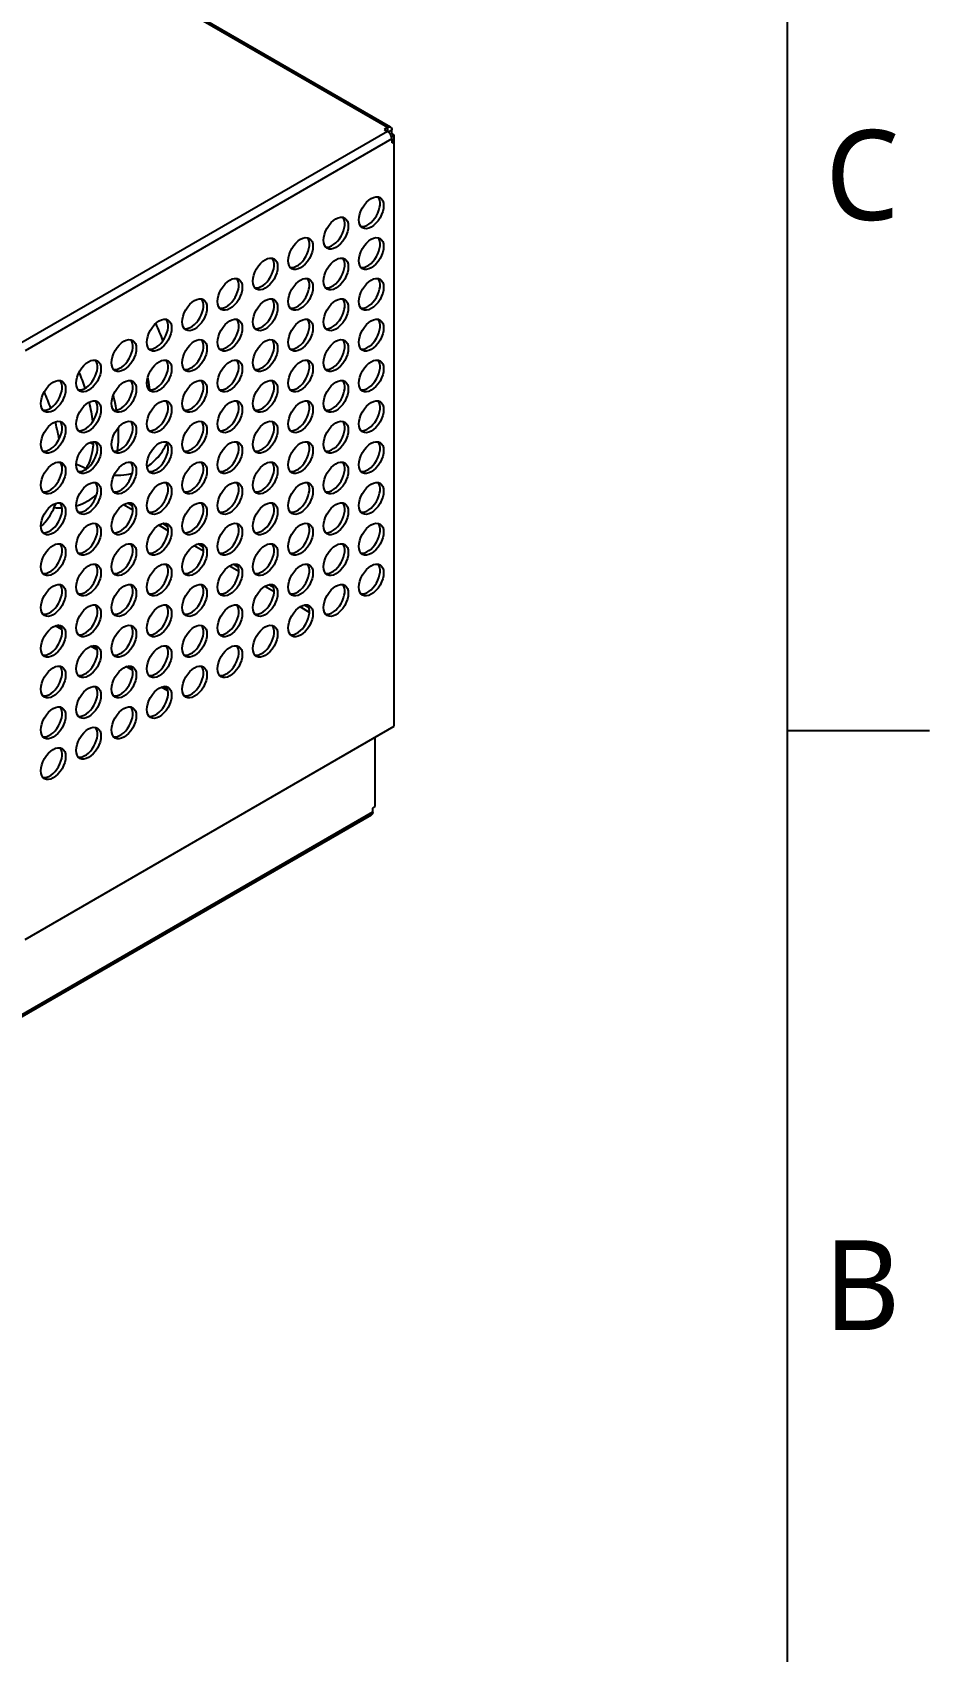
# Model space of a CAD drawing. Extents: x 1 to 420, y 0 to 296.
# Drawn here: x 360.1 to 420, y 87.1 to 195.1 of the extents above; entities that cross this region are included whole.
import ezdxf

# ---------------------------------------------------------------- set-up
doc = ezdxf.new("R2010")
doc.units = 0
doc.header["$LTSCALE"] = 12.7
for name, color, linetype in [('BORDER_FRAME', 7, 'CONTINUOUS'), ('BORDER_ZONES', 7, 'CONTINUOUS'), ('TANGENT_LINES', 7, 'CONTINUOUS'), ('VISIBLE', 7, 'CONTINUOUS')]:
    doc.layers.add(name, color=color, linetype=linetype)
doc.styles.add('ONSHAPE-STANDARD', font='NotoSans-Regular.ttf')

msp = doc.modelspace()

# ---------------------------------------------------------------- linework, layer by layer
at = {"layer": 'BORDER_FRAME'}
msp.add_line((410.5, 287), (410.5, 10), dxfattribs=at)
at = {"layer": 'BORDER_ZONES'}
msp.add_line((410.5, 148.5), (420, 148.5), dxfattribs=at)
at = {"layer": 'TANGENT_LINES'}
for p, q in [((383.8291, 188.715), (348.0948, 209.3463)), ((383.8291, 188.4521), (359.3623, 174.3262)), ((384.1191, 187.95), (359.6522, 173.824)), ((383.8291, 188.715), (383.8291, 188.4521)), ((383.8858, 188.4129), (384.1191, 188.5476)), ((362.1121, 155.2301), (361.6942, 155.4714)), ((362.0664, 155.3817), (361.8483, 155.5076)), ((364.4691, 153.8693), (364.0512, 154.1106)), ((364.4234, 154.0209), (364.2054, 154.1468)), ((366.8262, 152.5085), (366.4082, 152.7498)), ((366.7805, 152.6601), (366.5624, 152.786)), ((369.1832, 151.1477), (368.7653, 151.3889)), ((369.1375, 151.2992), (368.9194, 151.4252)), ((289.6005, 89.2235), (382.8463, 143.059))]:
    msp.add_line(p, q, dxfattribs=at)
at = {"layer": 'VISIBLE'}
for p, q in [((384.0341, 188.7353), (348.2998, 209.3666)), ((383.8291, 188.715), (383.6015, 188.5836)), ((383.6015, 188.5836), (383.8291, 188.4521)), ((384.1191, 188.2847), (384.0341, 188.2357)), ((384.2831, 188.19), (384.099, 188.0838)), ((384.1191, 188.2847), (384.1191, 188.5476)), ((384.2831, 188.19), (384.1191, 188.2847)), ((384.1191, 187.95), (384.1191, 187.6871)), ((384.2831, 187.7818), (384.2831, 188.19)), ((384.1191, 187.8765), (384.2831, 187.7818)), ((384.1191, 187.6871), (384.2831, 187.7818)), ((384.2831, 148.7794), (384.2831, 187.7818)), ((364.2091, 167.562), (363.9897, 167.6671)), ((364.2157, 167.7548), (364.2025, 167.5897)), ((362.122, 166.0636), (362.1158, 166.3658)), ((365.8985, 167.1806), (365.8314, 167.1782)), ((362.1262, 165.8991), (362.1128, 165.9068)), ((363.7184, 165.9552), (363.6706, 165.8799)), ((361.6039, 163.355), (361.7149, 163.6166)), ((366.8402, 163.1774), (366.2127, 163.5397)), ((366.8091, 163.4676), (366.4795, 163.6578)), ((369.1972, 161.8166), (368.5698, 162.1789)), ((369.1661, 162.1067), (368.8366, 162.297)), ((371.5231, 160.7459), (371.1936, 160.9362)), ((371.5542, 160.4558), (370.9268, 160.8181)), ((373.9113, 159.095), (373.2838, 159.4572)), ((373.8802, 159.3851), (373.5506, 159.5754)), ((376.2683, 157.7341), (375.6408, 158.0964)), ((376.2372, 158.0243), (375.9076, 158.2145)), ((378.6253, 156.3733), (377.9978, 156.7356)), ((378.5942, 156.6634), (378.2647, 156.8537)), ((359.6522, 134.5587), (384.2831, 148.7794)), ((383.0103, 143.4166), (383.0103, 148.0445)), ((289.5156, 89.0358), (382.7614, 142.8713)), ((382.8463, 143.3219), (383.0103, 143.4166)), ((382.8463, 143.059), (382.8463, 143.3219))]:
    msp.add_line(p, q, dxfattribs=at)
for centre, radius, start, end in [((353.6235, 168.8432), 16.2469, 20.369107, 24.632529), ((350.2419, 166.8212), 14.1652, 18.549145, 23.125497), ((346.2439, 164.5529), 16.0718, 19.774843, 23.833508), ((353.6608, 167.8319), 12.2597, 9.615328, 14.068262), ((354.2987, 167.9707), 9.9445, 6.646449, 14.013135), ((357.5124, 168.2143), 8.3816, 352.803731, 3.258418), ((362.1266, 166.8051), 3.4565, 286.208909, 311.978271), ((357.896, 165.0321), 4.0695, 319.101439, 335.663044), ((362.0136, 167.7319), 4.3957, 264.643945, 271.184371), ((358.2392, 164.754), 3.628, 313.300677, 318.872708)]:
    msp.add_arc(centre, radius, start, end, dxfattribs=at)
at = {"layer": 'VISIBLE', "extrusion": (0, 0, -1)}
for centre, major_axis, start_param, end_param in [((383.8291, 188.3802), (-0.205, -0.3551), 2.35619449, 3.92699082), ((383.8291, 188.3802), (-0.0383, -0.0664), 2.5152788, 3.87131177), ((382.5564, 143.2264), (-0.205, 0.3551), 2.35619449, 3.14159265)]:
    msp.add_ellipse(centre, major_axis=major_axis, ratio=0.57735027, start_param=start_param, end_param=end_param, dxfattribs=at)
at = {"layer": 'VISIBLE'}
for centre, major_axis, start_param, end_param in [((383.8291, 188.1173), (0.205, -0.3551), 0.78539816, 2.35619449), ((382.5153, 183.1593), (0.5833, 1.0104), 3.34502339, 6.07975457), ((380.1583, 181.7985), (0.5833, 1.0104), 3.34502339, 6.07975457), ((377.8013, 180.4376), (0.5833, 1.0104), 3.34502339, 6.07975457), ((382.5153, 180.4376), (0.5833, 1.0104), 3.34502339, 6.07975457), ((375.4443, 179.0768), (0.5833, 1.0104), 3.34502339, 6.07975457), ((380.1583, 179.0768), (0.5833, 1.0104), 3.34502339, 6.07975457), ((373.0872, 177.716), (0.5833, 1.0104), 3.34502339, 6.07975457), ((377.8013, 177.716), (0.5833, 1.0104), 3.34502339, 6.07975457), ((382.5153, 177.716), (0.5833, 1.0104), 3.34502339, 6.07975457), ((370.7302, 176.3552), (0.5833, 1.0104), 3.34502339, 6.07975457), ((375.4443, 176.3552), (0.5833, 1.0104), 3.34502339, 6.07975457), ((380.1583, 176.3552), (0.5833, 1.0104), 3.34502339, 6.07975457), ((368.3732, 174.9943), (0.5833, 1.0104), 3.34502339, 6.07975457), ((373.0872, 174.9943), (0.5833, 1.0104), 3.34502339, 6.07975457), ((377.8013, 174.9943), (0.5833, 1.0104), 3.34502339, 6.07975457), ((382.5153, 174.9943), (0.5833, 1.0104), 3.34502339, 6.07975457), ((366.0162, 173.6335), (0.5833, 1.0104), 3.34502339, 6.07975457), ((370.7302, 173.6335), (0.5833, 1.0104), 3.34502339, 6.07975457), ((375.4443, 173.6335), (0.5833, 1.0104), 3.34502339, 6.07975457), ((380.1583, 173.6335), (0.5833, 1.0104), 3.34502339, 6.07975457), ((363.6591, 172.2727), (0.5833, 1.0104), 3.34502339, 6.07975457), ((368.3732, 172.2727), (0.5833, 1.0104), 3.34502339, 6.07975457), ((373.0872, 172.2727), (0.5833, 1.0104), 3.34502339, 6.07975457), ((377.8013, 172.2727), (0.5833, 1.0104), 3.34502339, 6.07975457), ((382.5153, 172.2727), (0.5833, 1.0104), 3.34502339, 6.07975457), ((361.3021, 170.9119), (0.5833, 1.0104), 3.34502339, 6.07975457), ((366.0162, 170.9119), (0.5833, 1.0104), 3.34502339, 6.07975457), ((370.7302, 170.9119), (0.5833, 1.0104), 3.34502339, 6.07975457), ((375.4443, 170.9119), (0.5833, 1.0104), 3.34502339, 6.07975457), ((380.1583, 170.9119), (0.5833, 1.0104), 3.34502339, 6.07975457), ((363.6591, 169.551), (0.5833, 1.0104), 3.34502339, 6.07975457), ((368.3732, 169.551), (0.5833, 1.0104), 3.34502339, 6.07975457), ((373.0872, 169.551), (0.5833, 1.0104), 3.34502339, 6.07975457), ((377.8013, 169.551), (0.5833, 1.0104), 3.34502339, 6.07975457), ((382.5153, 169.551), (0.5833, 1.0104), 3.34502339, 6.07975457), ((361.3021, 168.1902), (0.5833, 1.0104), 3.34502339, 6.07975457), ((366.0162, 168.1902), (0.5833, 1.0104), 3.34502339, 6.07975457), ((370.7302, 168.1902), (0.5833, 1.0104), 3.34502339, 6.07975457), ((375.4443, 168.1902), (0.5833, 1.0104), 3.34502339, 6.07975457), ((380.1583, 168.1902), (0.5833, 1.0104), 3.34502339, 6.07975457), ((363.6591, 166.8294), (0.5833, 1.0104), 3.34502339, 6.07975457), ((368.3732, 166.8294), (0.5833, 1.0104), 3.34502339, 6.07975457), ((373.0872, 166.8294), (0.5833, 1.0104), 3.34502339, 6.07975457), ((377.8013, 166.8294), (0.5833, 1.0104), 3.34502339, 6.07975457), ((382.5153, 166.8294), (0.5833, 1.0104), 3.34502339, 6.07975457), ((361.3021, 165.4685), (0.5833, 1.0104), 3.34502339, 6.07975457), ((366.0162, 165.4685), (0.5833, 1.0104), 3.34502339, 6.07975457), ((370.7302, 165.4685), (0.5833, 1.0104), 3.34502339, 6.07975457), ((375.4443, 165.4685), (0.5833, 1.0104), 3.34502339, 6.07975457), ((380.1583, 165.4685), (0.5833, 1.0104), 3.34502339, 6.07975457), ((363.6591, 164.1077), (0.5833, 1.0104), 3.34502339, 6.07975457), ((368.3732, 164.1077), (0.5833, 1.0104), 3.34502339, 6.07975457), ((373.0872, 164.1077), (0.5833, 1.0104), 3.34502339, 6.07975457), ((377.8013, 164.1077), (0.5833, 1.0104), 3.34502339, 6.07975457), ((382.5153, 164.1077), (0.5833, 1.0104), 3.34502339, 6.07975457), ((361.3021, 162.7469), (0.5833, 1.0104), 3.34502339, 6.07975457), ((366.0162, 162.7469), (0.5833, 1.0104), 3.34502339, 6.07975457), ((370.7302, 162.7469), (0.5833, 1.0104), 3.34502339, 6.07975457), ((375.4443, 162.7469), (0.5833, 1.0104), 3.34502339, 6.07975457), ((380.1583, 162.7469), (0.5833, 1.0104), 3.34502339, 6.07975457), ((363.6591, 161.3861), (0.5833, 1.0104), 3.34502339, 6.07975457), ((368.3732, 161.3861), (0.5833, 1.0104), 3.34502339, 6.07975457), ((373.0872, 161.3861), (0.5833, 1.0104), 3.34502339, 6.07975457), ((377.8013, 161.3861), (0.5833, 1.0104), 3.34502339, 6.07975457), ((382.5153, 161.3861), (0.5833, 1.0104), 3.34502339, 6.07975457), ((361.3021, 160.0252), (0.5833, 1.0104), 3.34502339, 6.07975457), ((366.0162, 160.0252), (0.5833, 1.0104), 3.34502339, 6.07975457), ((370.7302, 160.0252), (0.5833, 1.0104), 3.34502339, 6.07975457), ((375.4443, 160.0252), (0.5833, 1.0104), 3.34502339, 6.07975457), ((380.1583, 160.0252), (0.5833, 1.0104), 3.34502339, 6.07975457), ((363.6591, 158.6644), (0.5833, 1.0104), 3.34502339, 6.07975457), ((368.3732, 158.6644), (0.5833, 1.0104), 3.34502339, 6.07975457), ((373.0872, 158.6644), (0.5833, 1.0104), 3.34502339, 6.07975457), ((377.8013, 158.6644), (0.5833, 1.0104), 3.34502339, 6.07975457), ((382.5153, 158.6644), (0.5833, 1.0104), 3.34502339, 6.07975457), ((361.3021, 157.3036), (0.5833, 1.0104), 3.34502339, 6.07975457), ((366.0162, 157.3036), (0.5833, 1.0104), 3.34502339, 6.07975457), ((370.7302, 157.3036), (0.5833, 1.0104), 3.34502339, 6.07975457), ((375.4443, 157.3036), (0.5833, 1.0104), 3.34502339, 6.07975457), ((380.1583, 157.3036), (0.5833, 1.0104), 3.34502339, 6.07975457), ((363.6591, 155.9427), (0.5833, 1.0104), 3.34502339, 6.07975457), ((368.3732, 155.9427), (0.5833, 1.0104), 3.34502339, 6.07975457), ((373.0872, 155.9427), (0.5833, 1.0104), 3.34502339, 6.07975457), ((377.8013, 155.9427), (0.5833, 1.0104), 3.34502339, 6.07975457), ((361.3021, 154.5819), (0.5833, 1.0104), 3.34502339, 6.07975457), ((366.0162, 154.5819), (0.5833, 1.0104), 3.34502339, 6.07975457), ((370.7302, 154.5819), (0.5833, 1.0104), 3.34502339, 6.07975457), ((375.4443, 154.5819), (0.5833, 1.0104), 3.34502339, 6.07975457), ((363.6591, 153.2211), (0.5833, 1.0104), 3.34502339, 6.07975457), ((368.3732, 153.2211), (0.5833, 1.0104), 3.34502339, 6.07975457), ((373.0872, 153.2211), (0.5833, 1.0104), 3.34502339, 6.07975457), ((361.3021, 151.8603), (0.5833, 1.0104), 3.34502339, 6.07975457), ((366.0162, 151.8603), (0.5833, 1.0104), 3.34502339, 6.07975457), ((370.7302, 151.8603), (0.5833, 1.0104), 3.34502339, 6.07975457), ((363.6591, 150.4994), (0.5833, 1.0104), 3.34502339, 6.07975457), ((368.3732, 150.4994), (0.5833, 1.0104), 3.34502339, 6.07975457), ((361.3021, 149.1386), (0.5833, 1.0104), 3.34502339, 6.07975457), ((366.0162, 149.1386), (0.5833, 1.0104), 3.34502339, 6.07975457), ((363.6591, 147.7778), (0.5833, 1.0104), 3.34502339, 6.07975457), ((361.3021, 146.417), (0.5833, 1.0104), 3.34502339, 6.07975457)]:
    msp.add_ellipse(centre, major_axis=major_axis, ratio=0.57735027, start_param=start_param, end_param=end_param, dxfattribs=at)
for centre in [(382.751, 183.0232), (380.394, 181.6624), (378.037, 180.3016), (382.751, 180.3016), (375.68, 178.9407), (380.394, 178.9407), (373.3229, 177.5799), (378.037, 177.5799), (382.751, 177.5799), (370.9659, 176.2191), (375.68, 176.2191), (380.394, 176.2191), (368.6089, 174.8583), (373.3229, 174.8583), (378.037, 174.8583), (382.751, 174.8583), (366.2519, 173.4974), (370.9659, 173.4974), (375.68, 173.4974), (380.394, 173.4974), (363.8948, 172.1366), (368.6089, 172.1366), (373.3229, 172.1366), (378.037, 172.1366), (382.751, 172.1366), (361.5378, 170.7758), (366.2519, 170.7758), (370.9659, 170.7758), (375.68, 170.7758), (380.394, 170.7758), (363.8948, 169.4149), (368.6089, 169.4149), (373.3229, 169.4149), (378.037, 169.4149), (382.751, 169.4149), (361.5378, 168.0541), (366.2519, 168.0541), (370.9659, 168.0541), (375.68, 168.0541), (380.394, 168.0541), (363.8948, 166.6933), (368.6089, 166.6933), (373.3229, 166.6933), (378.037, 166.6933), (382.751, 166.6933), (361.5378, 165.3325), (366.2519, 165.3325), (370.9659, 165.3325), (375.68, 165.3325), (380.394, 165.3325), (363.8948, 163.9716), (368.6089, 163.9716), (373.3229, 163.9716), (378.037, 163.9716), (382.751, 163.9716), (361.5378, 162.6108), (366.2519, 162.6108), (370.9659, 162.6108), (375.68, 162.6108), (380.394, 162.6108), (363.8948, 161.25), (368.6089, 161.25), (373.3229, 161.25), (378.037, 161.25), (382.751, 161.25), (361.5378, 159.8892), (366.2519, 159.8892), (370.9659, 159.8892), (375.68, 159.8892), (380.394, 159.8892), (363.8948, 158.5283), (368.6089, 158.5283), (373.3229, 158.5283), (378.037, 158.5283), (382.751, 158.5283), (361.5378, 157.1675), (366.2519, 157.1675), (370.9659, 157.1675), (375.68, 157.1675), (380.394, 157.1675), (363.8948, 155.8067), (368.6089, 155.8067), (373.3229, 155.8067), (378.037, 155.8067), (361.5378, 154.4458), (366.2519, 154.4458), (370.9659, 154.4458), (375.68, 154.4458), (363.8948, 153.085), (368.6089, 153.085), (373.3229, 153.085), (361.5378, 151.7242), (366.2519, 151.7242), (370.9659, 151.7242), (363.8948, 150.3634), (368.6089, 150.3634), (361.5378, 149.0025), (366.2519, 149.0025), (363.8948, 147.6417), (361.5378, 146.2809)]:
    msp.add_ellipse(centre, major_axis=(0.5833, 1.0104), ratio=0.57735027, dxfattribs=at)
for points, knots in [([(367.8415, 171.9936), (367.8484, 171.9606), (367.8691, 171.8605), (367.9527, 171.2694), (367.9571, 171.215), (367.9582, 171.2016)], [0, 0, 0, 0, 0.26975249, 0.8203056, 1, 1, 1, 1]), ([(361.9278, 167.9749), (361.9128, 168.0536), (361.8756, 168.2485), (361.728, 168.8509), (361.6879, 168.9897), (361.6736, 169.0394)], [0, 0, 0, 0, 0.30312678, 0.75083664, 1, 1, 1, 1]), ([(364.2025, 167.5897), (364.1973, 167.5313), (364.1828, 167.368), (364.0636, 166.7048), (363.8701, 166.2207), (363.7635, 166.0341), (363.7184, 165.9552)], [0, 0, 0, 0, 0.1791489, 0.50100124, 0.7891129, 1, 1, 1, 1]), ([(367.7982, 166.0951), (367.8456, 166.1262), (367.9756, 166.2113), (368.4439, 166.6108), (368.8285, 167.1014), (369.0256, 167.4751), (369.1234, 167.6604)], [0, 0, 0, 0, 0.15805026, 0.43345546, 0.71913497, 1, 1, 1, 1]), ([(363.0856, 166.2637), (363.0861, 166.2634), (363.094, 166.2588), (363.4194, 166.1055), (363.7249, 165.9616)], [0, 0, 0, 0, 0.06100198, 1, 1, 1, 1]), ([(365.5975, 165.5175), (365.5982, 165.5175), (365.6049, 165.5173), (365.8892, 165.4983), (366.5823, 165.5823), (366.7478, 165.6304), (366.8066, 165.6474)], [0, 0, 0, 0, 0.02946945, 0.29267783, 0.74882525, 1, 1, 1, 1])]:
    msp.add_open_spline(points, degree=3, knots=knots, dxfattribs=at)

# ---------------------------------------------------------------- texts
at = {"layer": 'BORDER_ZONES', "char_height": 6, "attachment_point": 5, "style": 'ONSHAPE-STANDARD'}
for s, insert in [('C', (415.5, 185.5)), ('B', (415.5, 111.5))]:
    msp.add_mtext(s, dxfattribs=dict(at, insert=insert))

doc.saveas('drawing.dxf')
